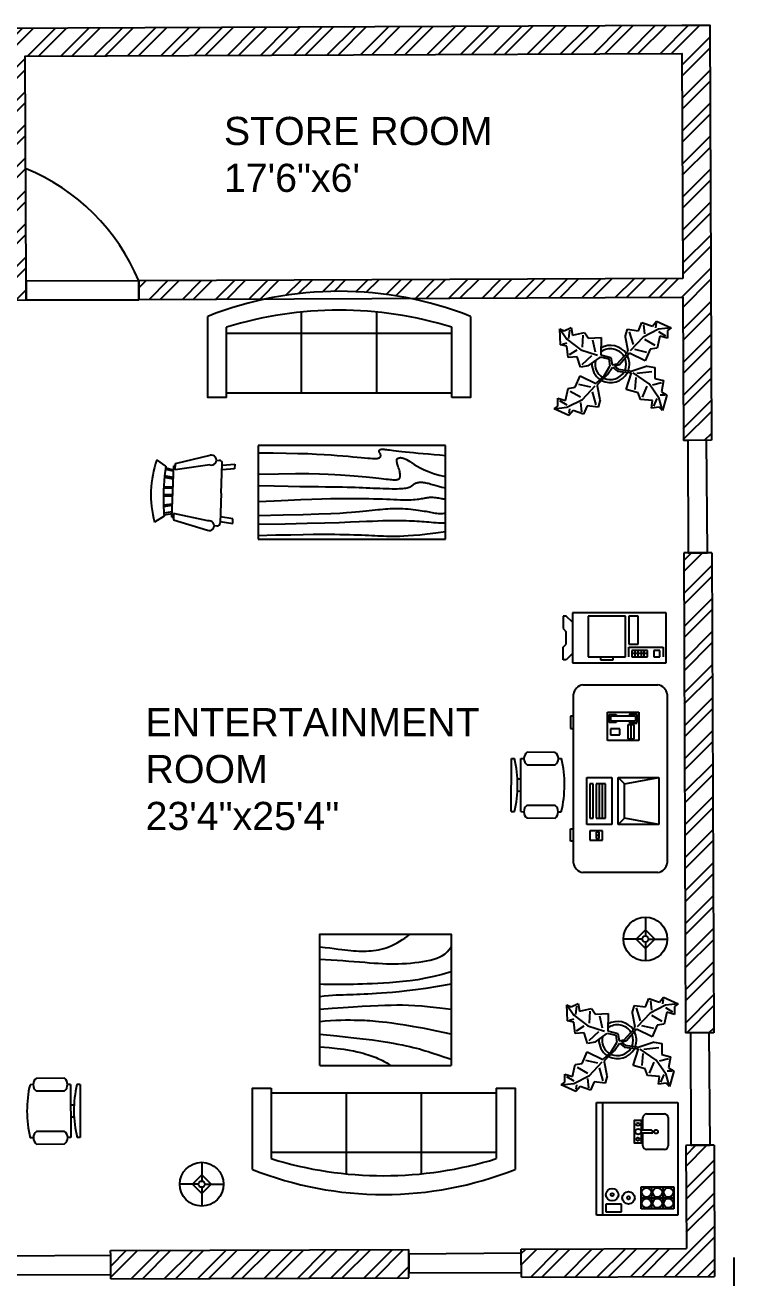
# Model space of a CAD drawing. Header units: inches. Extents: x -1353 to 3986, y -473 to 446.
# Drawn here: x 2663.9 to 2890.5, y 10.8 to 414 of the extents above; entities that cross this region are included whole.
import ezdxf

# ---------------------------------------------------------------- set-up
doc = ezdxf.new("R2010")
doc.units = ezdxf.units.IN
doc.header["$MEASUREMENT"] = 0
for name, color, linetype in [('Doors', 30, 'Continuous'), ('Objects', 7, 'Continuous'), ('Trails', 3, 'Continuous'), ('Wall', 1, 'Continuous'), ('Windows', 5, 'Continuous')]:
    doc.layers.add(name, color=color, linetype=linetype)
doc.styles.get("Standard").update_dxf_attribs({"font": 'arial.ttf'})
pattern_1 = [(45, (1040.77, 0), (-5.3033, 5.3033), []), (45, (1044.305, 0), (-5.3033, 5.3033), [])]

# ---------------------------------------------------------------- blocks, each defined once
blk = doc.blocks.new('Chair - Desk')
at = {"linetype": 'Continuous'}
for p, q in [((-8.5, 0), (-8.5, -1)), ((-8.5, 0), (8.5, 0)), ((8.5, 0), (8.5, -1)), ((-8.5, -3), (-8.5, -4)), ((-8.5, -3), (8.5, -3)), ((-2, -3), (-2, -1.9355)), ((2, -1.9576), (2, -3)), ((8.5, -3), (8.5, -4)), ((-10.5, -5), (-10.5, -14)), ((-6.5, -14), (-6.5, -5)), ((6.5, -5), (6.5, -14)), ((10.5, -14), (10.5, -5)), ((-8.5, -15), (-8.5, -16)), ((8.5, -15), (8.5, -16))]:
    blk.add_line(p, q, dxfattribs=at)
for centre, radius, start, end in [((-8.5, -6.5), 2.5, 36.8699, 143.1301), ((0, 34.625), 36.625, 256.5803, 283.4197), ((8.5, -6.5), 2.5, 36.8699, 143.1301), ((-8.5, -12.5), 2.5, 216.8699, 323.1301), ((0, 19.625), 36.625, 256.5803, 283.4197), ((8.5, -12.5), 2.5, 216.8699, 323.1301)]:
    blk.add_arc(centre, radius, start, end, dxfattribs=at)
blk = doc.blocks.new('Lamp - Table')
at = {"linetype": 'Continuous'}
for p, q in [((0, 7), (0, 1)), ((-1, 0), (-7, 0)), ((0, 3), (-3, 0)), ((-3, 0), (0, -3)), ((3, 0), (0, 3)), ((0, -3), (3, 0)), ((1, 0), (7, 0)), ((0, -1), (0, -7))]:
    blk.add_line(p, q, dxfattribs=at)
for radius in [7, 1]:
    blk.add_circle((0, 0), radius, dxfattribs=at)
blk = doc.blocks.new('Wet Bar')
at = {"linetype": 'Continuous'}
for p, q in [((0, 0), (36, 0)), ((0, -26), (0, 0)), ((36, 0), (36, -26)), ((0, -2), (36, -2)), ((3.5, -3), (1, -3)), ((1, -3), (1, -8)), ((3.5, -8), (3.5, -3)), ((1, -8), (3.5, -8)), ((2, -14.25), (9, -14.25)), ((2, -24.75), (2, -14.25)), ((5.5, -14.25), (5.5, -24.75)), ((9, -14.25), (9, -24.75)), ((26.2, -17.55), (26.2, -14.1284)), ((27.1001, -17.55), (27.1001, -14.1284)), ((2, -17.75), (9, -17.75)), ((9, -21.25), (2, -21.25)), ((36, -26), (0, -26)), ((9, -24.75), (2, -24.75))]:
    blk.add_line(p, q, dxfattribs=at)
for points in [[(20.95, -21.75), (20.95, -16.05)], [(22.15, -14.85), (26.2, -14.85)], [(26.2, -14.25), (22.95, -14.25), (22.95, -12.2), (26.75, -12.2)], [(26.7487, -12.2), (30.3501, -12.2), (30.3501, -14.25), (27.1001, -14.25)], [(27.1001, -14.85), (31.15, -14.85)], [(32.3501, -16.05), (32.3501, -21.75)], [(31.15, -22.95), (22.15, -22.95)]]:
    blk.add_lwpolyline(points, dxfattribs=at)
for centre, radius in [((6.5, -5), 2), ((6.5, -5), 0.5), ((5.5, -10.25), 2), ((5.5, -10.25), 0.5), ((3.75, -16), 1.5), ((7.25, -16), 1.5), ((24.25, -13.25), 0.5), ((26.65, -13.35), 0.9), ((29, -13.25), 0.5), ((3.75, -19.5), 1.5), ((7.25, -19.5), 1.5), ((26.65, -19.05), 0.6), ((3.75, -23), 1.5), ((7.25, -23), 1.5)]:
    blk.add_circle(centre, radius, dxfattribs=at)
for centre, radius, start, end in [((22.2251, -16.125), 1.2772, 93.36646, 176.6335), ((31.075, -16.125), 1.2772, 3.366461, 86.63354), ((26.65, -17.55), 0.45, 180, 0), ((22.2251, -21.675), 1.2772, 183.3665, 266.6335), ((31.075, -21.675), 1.2772, 273.3665, 356.6335)]:
    blk.add_arc(centre, radius, start, end, dxfattribs=at)
blk = doc.blocks.new('Plant - Rubber or Philodendron')
at = {"linetype": 'Continuous'}
for p, q in [((8.8871, 10.7908), (9.9809, 13.4933)), ((9.9809, 13.4933), (13.3837, 12.301)), ((10.5828, 12.6946), (10.8893, 9.7953)), ((13.3837, 12.301), (14.68, 13.9039)), ((14.5816, 13.2037), (14.3848, 11.8033)), ((14.68, 13.9039), (19.3848, 11.8146)), ((-16.2005, 11.4774), (-13.9899, 8.1064)), ((-16.2005, 11.4774), (-14.8639, 10.7964)), ((-16.0159, 6.3329), (-16.2005, 11.4774)), ((-14.8639, 10.7964), (-12.6195, 11.8975)), ((-13.9899, 8.1064), (-9.5434, 4.7185)), ((-13.3174, 8.325), (-13.0735, 11.0065)), ((-12.6195, 11.8975), (-12.1909, 9.4345)), ((-12.1909, 9.4345), (-8.3829, 10.3)), ((-8.8369, 9.409), (-9.0894, 5.6095)), ((-8.3829, 10.3), (-7.0549, 8.501)), ((-7.0549, 8.501), (-3.0284, 8.6941)), ((-3.0284, 8.6941), (-3.0709, 3.1041)), ((4.6914, 8.8812), (5.3859, 11.2828)), ((4.6914, 8.8812), (5.5014, 4.4831)), ((5.3859, 11.2828), (8.8871, 10.7908)), ((5.9878, 10.4842), (7.1971, 6.3869)), ((10.3916, 8.7942), (6.2847, 4.4028)), ((15.3859, 11.3055), (10.3916, 8.7942)), ((15.7909, 9.1065), (14.8995, 5.3044)), ((15.2875, 10.6053), (17.5907, 9.2105)), ((19.3848, 11.8146), (15.3859, 11.3055)), ((18.1925, 8.4119), (15.7909, 9.1065)), ((19.3848, 11.8146), (18.1868, 10.9119)), ((18.1868, 10.9119), (18.1925, 8.4119)), ((-14.0069, 5.8704), (-16.0159, 6.3329)), ((-15.3434, 6.5514), (-13.9984, 6.9884)), ((-13.5868, 2.2894), (-14.0069, 5.8704)), ((-13.1329, 3.1804), (-10.6614, 4.727)), ((-9.5434, 4.7185), (-4.1917, 2.9888)), ((-4.8529, 4.012), (-5.7184, 7.82)), ((5.4346, 3.9146), (5.5014, 4.4831)), ((7.7005, 4.8881), (11.5025, 3.9967)), ((14.2977, 6.1031), (10.9934, 7.9956)), ((12.7005, 4.8994), (11.1089, 1.1958)), ((14.8995, 5.3044), (12.7005, 4.8994)), ((-10.6784, 2.491), (-13.5868, 2.2894)), ((-9.5858, -0.8715), (-10.6784, 2.491)), ((-9.1318, 0.0195), (-5.9793, 2.9025)), ((-7.1228, -0.443), (-3.5248, 2.2131)), ((-3.5248, 2.2131), (-3.3011, 2.4355)), ((-3.3011, 2.4355), (-0.5306, 1.7947)), ((-3.0709, 3.1041), (0.0797, 2.3163)), ((-0.5306, 1.7947), (-0.2255, -0.5527)), ((-0.5306, 1.7947), (-0.5306, 1.7947)), ((0.0797, 2.3163), (0.4866, -0.031)), ((0.4866, -0.031), (2.1141, 0.2298)), ((2.1141, 0.2298), (5.4346, 3.9146)), ((6.1032, 3.6844), (2.8262, -0.031)), ((11.1089, 1.1958), (6.1032, 3.6844)), ((-11.3237, -7.2629), (-9.7321, -3.5593)), ((-9.7321, -3.5593), (-4.7264, -6.0479)), ((-7.1228, -0.443), (-9.5858, -0.8715)), ((-2.019, -3.6148), (-4.7264, -6.0479)), ((-4.0579, -6.2781), (-0.9375, -3.1608)), ((-2.019, -3.6148), (-0.2255, -0.5527)), ((-0.9375, -3.1608), (0.5883, -0.8135)), ((0.5883, -0.8135), (2.2447, -2.0916)), ((2.8262, -0.031), (1.3003, -0.5527)), ((1.3003, -0.5527), (2.4193, -1.4655)), ((2.2447, -2.0916), (6.7108, -2.6626)), ((2.4193, -1.4655), (6.895, -2.1175)), ((4.943, -7.9659), (6.7108, -2.6626)), ((11.6605, -0.5413), (6.895, -2.1175)), ((12.3677, -6.1981), (7.219, -2.6772)), ((8.3544, -2.7453), (13.1973, -2.1704)), ((11.6605, -0.5413), (14.1354, -0.8948)), ((14.1354, -0.8948), (14.1354, -4.4304)), ((-14.4141, -11.4699), (-13.5228, -7.6679)), ((-13.5228, -7.6679), (-11.3237, -7.2629)), ((-6.3237, -7.2516), (-10.1257, -6.3602)), ((-9.0148, -11.1577), (-4.9047, -6.8122)), ((-4.1246, -6.8466), (-4.0579, -6.2781)), ((-3.3146, -11.2447), (-4.1246, -6.8466)), ((8.8321, -9.0266), (4.943, -7.9659)), ((8.125, -4.0768), (7.7715, -7.9659)), ((10.2463, -10.4408), (11.6605, -6.9053)), ((15.5496, -10.7943), (12.3677, -6.1981)), ((16.2567, -5.8446), (13.4283, -6.5517)), ((14.1354, -4.4304), (16.9638, -5.1375)), ((16.9638, -5.1375), (16.2567, -8.673)), ((-16.8157, -10.7754), (-14.4141, -11.4699)), ((-16.8101, -13.2754), (-16.8157, -10.7754)), ((-13.9107, -12.9688), (-16.2139, -11.574)), ((-14.0091, -13.669), (-9.0148, -11.1577)), ((-12.921, -8.4665), (-9.6166, -10.359)), ((-4.611, -12.8477), (-5.8203, -8.7504)), ((-3.3146, -11.2447), (-4.0092, -13.6463)), ((9.5392, -11.1479), (8.8321, -9.0266)), ((13.4283, -11.5015), (9.5392, -11.1479)), ((13.0748, -13.9763), (13.4283, -11.5015)), ((14.8425, -10.7943), (13.7819, -13.2692)), ((16.6103, -14.6834), (15.5496, -10.7943)), ((17.3174, -9.7337), (15.9032, -9.7337)), ((16.2567, -8.673), (18.0245, -9.7337)), ((18.0245, -9.7337), (16.6103, -14.6834)), ((-18.008, -14.1781), (-16.8101, -13.2754)), ((-18.008, -14.1781), (-14.0091, -13.669)), ((-13.3032, -16.2674), (-18.008, -14.1781)), ((-12.0069, -14.6645), (-13.3032, -16.2674)), ((-13.2048, -15.5672), (-13.008, -14.1668)), ((-8.6042, -15.8568), (-12.0069, -14.6645)), ((-9.206, -15.0581), (-9.5126, -12.1588)), ((-7.5103, -13.1543), (-8.6042, -15.8568)), ((-4.0092, -13.6463), (-7.5103, -13.1543)), ((15.5496, -13.6228), (13.0748, -13.9763)), ((16.6103, -14.6834), (15.5496, -13.6228))]:
    blk.add_line(p, q, dxfattribs=at)
for centre, radius, start, end in [((0, 0), 6.1275, 34.37569, 120.1028), ((-0.0601, -0.2075), 5.2461, 33.82192, 124.9414), ((0.0308, 0.1664), 6, 178.6147, 235.1169), ((0.0308, 0.1664), 5, 168.1647, 238.6725), ((-0.2664, 0.1682), 5.2775, 338.4094, 20.03007), ((-0.098, 0.1364), 6.1288, 341.2017, 26.09184), ((-0.0234, 0.3825), 6.1492, 242.5812, 331.2714), ((-0.1102, 0.4886), 5.2883, 247.3711, 327.472)]:
    blk.add_arc(centre, radius, start, end, dxfattribs=at)
blk = doc.blocks.new('Computer Terminal')
at = {"linetype": 'Continuous'}
for p, q in [((-10, 11.5), (5, 11.5)), ((-8, 0.5), (-10, 11.5)), ((-10, -1.5), (-10, 11.5)), ((5, 11.5), (3, 0.5)), ((5, 11.5), (5, -1.5)), ((-10, -1.5), (-8, 0.5)), ((3, 0.5), (-8, 0.5)), ((3, 0.5), (5, -1.5)), ((5, -1.5), (-10, -1.5)), ((-10, -11.5), (-10, -3.5)), ((-10, -3.5), (5, -3.5)), ((5, -3.5), (5, -11.5)), ((-8, -5.5), (-8, -8.5)), ((3, -5.5), (-8, -5.5)), ((3, -6.5), (-8, -6.5)), ((-8, -7.5), (3, -7.5)), ((3, -8.5), (3, -5.5)), ((10, -6.5), (7, -6.5)), ((7, -6.5), (7, -10.5)), ((9.5, -7.5), (7.5, -7.5)), ((7.5, -7.5), (7.5, -8.5)), ((8.5, -7.5), (8.5, -8.5)), ((9.5, -8.5), (9.5, -7.5)), ((10, -10.5), (10, -6.5)), ((5, -11.5), (-10, -11.5)), ((-8, -8.5), (3, -8.5)), ((-8, -9.5), (-8, -10.5)), ((3, -9.5), (-8, -9.5)), ((-8, -10.5), (3, -10.5)), ((3, -10.5), (3, -9.5)), ((7, -10.5), (10, -10.5)), ((7.5, -8.5), (9.5, -8.5))]:
    blk.add_line(p, q, dxfattribs=at)
blk = doc.blocks.new('Desk - 30 x 60 in.')
at = {"linetype": 'Continuous'}
for p, q in [((-26.999995, 0), (26.999995, 0)), ((-29.999995, -27), (-29.999995, -3)), ((29.999995, -3), (29.999995, -27)), ((26.999995, -30), (-26.999995, -30)), ((-20.000005, -30), (-20.000005, -31)), ((-20.000005, -31), (-16.000005, -31)), ((-16.000005, -31), (-16.000005, -30)), ((15.999995, -31), (15.999995, -30)), ((19.999995, -31), (15.999995, -31)), ((19.999995, -30), (19.999995, -31))]:
    blk.add_line(p, q, dxfattribs=at)
for centre, start, end in [((-26.499995, -3.5), 98.1301, 171.8699), ((26.499995, -3.5), 8.130102, 81.8699), ((-26.499995, -26.5), 188.1301, 261.8699), ((26.499995, -26.5), 278.1301, 351.8699)]:
    blk.add_arc(centre, 3.535534, start, end, dxfattribs=at)
blk = doc.blocks.new('Copy Machine')
at = {"linetype": 'Continuous'}
for p, q in [((0, 0), (0, -16)), ((30, 0), (0, 0)), ((30, -16), (30, 0)), ((-3, -1), (-3, -5)), ((-2, -1), (-3, -1)), ((0, -3), (-2, -1)), ((5, -1), (5, -14)), ((17, -1), (5, -1)), ((17, -14), (17, -1)), ((18, -1), (18, -10)), ((21, -1), (18, -1)), ((21, -10), (21, -1)), ((-3, -5), (-2, -6)), ((-2, -10), (-2, -6)), ((-3, -11), (-2, -10)), ((-3, -15), (-3, -11)), ((18, -10), (21, -10)), ((18, -14), (18, -11)), ((18, -11), (29, -11)), ((24, -12), (19, -12)), ((19, -12), (19, -14)), ((20, -12), (20, -14)), ((21, -14), (21, -12)), ((22, -12), (22, -14)), ((23, -14), (23, -12)), ((24, -14), (24, -12)), ((28, -12), (26, -12)), ((26, -12), (26, -14)), ((28, -14), (28, -12)), ((29, -11), (29, -14)), ((-2, -15), (-3, -15)), ((0, -13), (-2, -15)), ((0, -16), (30, -16)), ((5, -14), (17, -14)), ((9, -14), (9, -15)), ((9, -15), (13, -15)), ((13, -15), (13, -14)), ((24, -13), (19, -13)), ((19, -14), (24, -14)), ((26, -14), (28, -14))]:
    blk.add_line(p, q, dxfattribs=at)
blk = doc.blocks.new('Phone - Desk')
at = {"linetype": 'Continuous'}
for p, q in [((-4.5, -5), (-4.5, 5)), ((-4.5, 5), (4.5, 5)), ((-4, 4.5), (-4, 2)), ((-3.75, 4.5), (-3.75, 2.25)), ((-1.25, 4.5), (-3.75, 4.5)), ((-1.25, 2.25), (-1.25, 4.5)), ((-1, 2), (-1, 4.5)), ((4.5, 5), (4.5, -5)), ((-4, 2), (-3.25, 2)), ((-3.75, 2.25), (-3.25, 2.25)), ((-3.25, 4), (-3.25, -4)), ((-3.25, 4), (-1.75, 4)), ((-1.75, -4), (-1.75, 4)), ((-1.75, 2.25), (-1.25, 2.25)), ((-1.75, 2), (-1, 2)), ((4, 3.5), (-0.5, 3.5)), ((-0.5, 3.5), (-0.5, 1.5)), ((-0.5, 2.5), (4, 2.5)), ((-0.5, 1.5), (4, 1.5)), ((4, 1.5), (4, 3.5)), ((-3.75, -2.25), (-3.25, -2.25)), ((-3.75, -4.5), (-3.75, -2.25)), ((-3.25, -4), (-1.75, -4)), ((-1.75, -2.25), (-1.25, -2.25)), ((-1.25, -2.25), (-1.25, -4.5)), ((2.75, -1), (0.75, -1)), ((0.75, -1), (0.75, -4)), ((0.75, -4), (2.75, -4)), ((2.75, -4), (2.75, -1)), ((4.5, -5), (-4.5, -5)), ((-1.25, -4.5), (-3.75, -4.5))]:
    blk.add_line(p, q, dxfattribs=at)
blk = doc.blocks.new('Sofa - Roundback 7 ft.')
at = {"linetype": 'Continuous'}
for p, q in [((-12.00002, -32.4421), (-12.00003, -6.5971)), ((11.99997, -32.4421), (11.99998, -6.5971)), ((-36.000027, -34), (-36.000027, -11.4696)), ((35.99998, -34), (35.99998, -11.4696)), ((-35.999844, -13.3819), (35.9998, -13.3819)), ((-36.000027, -32.4421), (35.99998, -32.4421))]:
    blk.add_line(p, q, dxfattribs=at)
for points in [[(-36.000027, -34), (-42.000027, -34), (-42.000027, -8)], [(41.99998, -8), (41.99998, -34), (35.99998, -34)]]:
    blk.add_lwpolyline(points, dxfattribs=at)
for centre, radius, start, end in [((0, -114.25), 114.25, 68.43141, 111.5686), ((-0.00001, -127.1968), 121.1968, 72.72033, 107.2797)]:
    blk.add_arc(centre, radius, start, end, dxfattribs=at)
blk = doc.blocks.new('Table - Square Woodgrain 42 x 42 in.')
at = {"linetype": 'Continuous'}
blk.add_line((0, -42), (42, -42), dxfattribs=at)
for points in [[(0, -4), (1.704, -4.2172), (3.2358, -4.4188), (4.615, -4.604), (5.8615, -4.7721), (6.9951, -4.9224), (8.0357, -5.0541), (9.0031, -5.1667), (9.9171, -5.2594), (10.7951, -5.3316), (11.6445, -5.3836), (12.4702, -5.4157), (13.277, -5.4283), (14.0698, -5.4217), (14.8535, -5.3964), (15.6331, -5.3526), (16.4133, -5.2908), (17.1986, -5.2103), (17.9913, -5.1062), (18.793, -4.9727), (19.6056, -4.8038), (20.4307, -4.5937), (21.2701, -4.3365), (22.1256, -4.0262), (22.9989, -3.6571), (23.888, -3.2272), (24.7756, -2.7516), (25.6408, -2.2491), (26.4624, -1.7387), (27.2195, -1.2395), (27.891, -0.7703), (28.456, -0.3501), (28.8934, 0.002)], [(0, -42), (0, 0), (42, 0), (42, -42)], [(0, -8), (1.8203, -8.1001), (3.6741, -8.2149), (5.5411, -8.3408), (7.4011, -8.4741), (9.2339, -8.6112), (11.0193, -8.7484), (12.7371, -8.8821), (14.3671, -9.0086), (15.8954, -9.1246), (17.3337, -9.2278), (18.6997, -9.3159), (20.0116, -9.387), (21.2871, -9.4389), (22.5442, -9.4696), (23.8008, -9.477), (25.0749, -9.459), (26.3791, -9.4137), (27.7049, -9.3403), (29.0383, -9.2382), (30.3655, -9.1068), (31.6728, -8.9455), (32.9461, -8.7535), (34.1717, -8.5304), (35.3358, -8.2756), (36.4268, -7.9863), (37.443, -7.6521), (38.3849, -7.2603), (39.253, -6.7986), (40.048, -6.2542), (40.7705, -5.6147), (41.421, -4.8674), (42, -4)], [(42, -12), (39.1784, -12.8621), (36.4519, -13.5654), (33.8246, -14.1294), (31.3004, -14.5731), (28.8832, -14.9161), (26.577, -15.1775), (24.3858, -15.3768), (22.3136, -15.5332), (20.3622, -15.6632), (18.5254, -15.7718), (16.7947, -15.8612), (15.1618, -15.9338), (13.6183, -15.9916), (12.1558, -16.0369), (10.7659, -16.0718), (9.4403, -16.0987), (8.1703, -16.1191), (6.9461, -16.1325), (5.7577, -16.1377), (4.595, -16.1335), (3.4479, -16.1188), (2.3064, -16.0924), (1.1604, -16.0532), (0, -16)], [(42, -16), (37.6529, -16.7365), (33.8802, -17.329), (30.6179, -17.7961), (27.8015, -18.1561), (25.3668, -18.4275), (23.2497, -18.6288), (21.3859, -18.7785), (19.7111, -18.8949), (18.1693, -18.9939), (16.7375, -19.0795), (15.401, -19.1534), (14.1449, -19.217), (12.9544, -19.2717), (11.8148, -19.3191), (10.7113, -19.3606), (9.6291, -19.3976), (8.5534, -19.4323), (7.47, -19.4689), (6.3643, -19.5122), (5.222, -19.5672), (4.0288, -19.6386), (2.7703, -19.7313), (1.4321, -19.8501), (0, -20)], [(0, -24), (3.9243, -23.6805), (7.4766, -23.4138), (10.6891, -23.1954), (13.5943, -23.0205), (16.2247, -22.8847), (18.6125, -22.7832), (20.7903, -22.7116), (22.7903, -22.6651), (24.6563, -22.642), (26.4764, -22.6507), (28.35, -22.7024), (30.3766, -22.8084), (32.6555, -22.98), (35.2861, -23.2283), (38.3678, -23.5645), (42, -24)], [(42, -32), (37.392, -31.017), (33.4585, -30.2231), (30.1291, -29.5949), (27.3334, -29.109), (25.0009, -28.742), (23.0612, -28.4707), (21.4439, -28.2716), (20.0786, -28.1215), (18.8998, -28.0002), (17.8609, -27.9014), (16.9206, -27.8219), (16.0371, -27.7588), (15.1691, -27.709), (14.2748, -27.6693), (13.3128, -27.6368), (12.2415, -27.6083), (11.0295, -27.5824), (9.6867, -27.5643), (8.233, -27.5608), (6.6884, -27.5787), (5.0728, -27.6248), (3.4062, -27.7058), (1.7086, -27.8286), (0, -28)], [(0, -32), (5.4026, -32.5358), (9.9494, -33.019), (13.7424, -33.4553), (16.8834, -33.8505), (19.4743, -34.2106), (21.6171, -34.5413), (23.4136, -34.8486), (24.9657, -35.1382), (26.3614, -35.4156), (27.6332, -35.6841), (28.7995, -35.9467), (29.8788, -36.2064), (30.8897, -36.4661), (31.8507, -36.7288), (32.7802, -36.9973), (33.6968, -37.2747), (34.6175, -37.5635), (35.5531, -37.8651), (36.5128, -38.1805), (37.506, -38.5108), (38.5421, -38.8568), (39.6302, -39.2197), (40.7797, -39.6004), (42, -40)], [(0, -36), (3.0098, -36.2857), (5.5354, -36.5643), (7.6368, -36.8359), (9.374, -37.1009), (10.807, -37.3597), (11.9957, -37.6126), (13.0002, -37.8599), (13.8804, -38.102), (14.6874, -38.3393), (15.4365, -38.5729), (16.1338, -38.8041), (16.7858, -39.0341), (17.3987, -39.264), (17.9787, -39.4952), (18.5322, -39.7288), (19.0655, -39.9662), (19.5832, -40.2081), (20.0842, -40.4544), (20.5657, -40.7046), (21.0249, -40.9581), (21.459, -41.2144), (21.8653, -41.4731), (22.2409, -41.7335), (22.5831, -41.9951)]]:
    blk.add_lwpolyline(points, dxfattribs=at)
blk = doc.blocks.new('Table - Rectangular Woodgrain 60 x 30 in.')
at = {"linetype": 'Continuous'}
for p, q in [((0, 0), (0, -30)), ((60, 0), (0, 0)), ((60, -30), (60, 0)), ((0, -30), (60, -30))]:
    blk.add_line(p, q, dxfattribs=at)
for points in [[(0, -2.4), (4.8155, -2.418), (9.0302, -2.4688), (12.709, -2.5477), (15.9167, -2.65), (18.7181, -2.7711), (21.1781, -2.9063), (23.3616, -3.0508), (25.3333, -3.2), (27.1477, -3.3495), (28.8172, -3.4958), (30.3437, -3.636), (31.7291, -3.7667), (32.9756, -3.8849), (34.0849, -3.9875), (35.059, -4.0714), (35.9, -4.1334), (36.6114, -4.1711), (37.2041, -4.1854), (37.6906, -4.1779), (38.0833, -4.15), (38.3948, -4.1034), (38.6375, -4.0396), (38.8239, -3.9602), (38.9666, -3.8667), (39.0764, -3.7608), (39.1573, -3.6448), (39.2116, -3.521), (39.2416, -3.3917), (39.2498, -3.2593), (39.2385, -3.1261), (39.21, -2.9944), (39.1666, -2.8667), (39.111, -2.7447), (39.0468, -2.6281), (38.978, -2.5163), (38.9083, -2.4083), (38.8418, -2.3035), (38.7823, -2.201), (38.7337, -2.1001), (38.7, -2), (38.6844, -1.9003), (38.6875, -1.8021), (38.7094, -1.707), (38.75, -1.6167), (38.8094, -1.5326), (38.8875, -1.4563), (38.9844, -1.3893), (39.1, -1.3333), (39.2351, -1.2896), (39.3937, -1.2583), (39.5804, -1.2396), (39.8, -1.2333), (40.057, -1.2396), (40.3562, -1.2583), (40.7023, -1.2896), (41.1, -1.3333), (41.5547, -1.3895), (42.0755, -1.4573), (42.6721, -1.5361), (43.3542, -1.625), (44.1316, -1.7233), (45.014, -1.8302), (46.0114, -1.9449), (47.1333, -2.0667), (48.3862, -2.1947), (49.7625, -2.3281), (51.2513, -2.4663), (52.8416, -2.6083), (54.5226, -2.7535), (56.2833, -2.9011), (58.1127, -3.0501), (60, -3.2)], [(0, -9.2), (6.5759, -9.0858), (11.9385, -9.0365), (16.2527, -9.0418), (19.6833, -9.0917), (22.3952, -9.1759), (24.5531, -9.2844), (26.322, -9.4069), (27.8666, -9.5333), (29.3241, -9.6553), (30.7203, -9.7719), (32.0532, -9.8837), (33.3208, -9.9917), (34.5213, -10.0965), (35.6526, -10.199), (36.7128, -10.2999), (37.7, -10.4), (38.6129, -10.4996), (39.4531, -10.5969), (40.223, -10.6895), (40.925, -10.775), (41.5613, -10.8512), (42.1344, -10.9156), (42.6465, -10.966), (43.1, -11), (43.4976, -11.0158), (43.8437, -11.0136), (44.143, -10.9942), (44.4, -10.9583), (44.6195, -10.9069), (44.8062, -10.8406), (44.9648, -10.7603), (45.1, -10.6667), (45.2155, -10.5598), (45.3114, -10.4365), (45.3871, -10.2929), (45.4416, -10.125), (45.4743, -9.929), (45.4844, -9.7011), (45.4709, -9.4371), (45.4333, -9.1333), (45.3716, -8.7883), (45.2896, -8.4104), (45.1919, -8.0107), (45.0833, -7.6), (44.9685, -7.1893), (44.8521, -6.7896), (44.7388, -6.4117), (44.6333, -6.0667), (44.54, -5.7628), (44.4614, -5.4979), (44.4001, -5.2675), (44.3583, -5.0667), (44.3384, -4.8909), (44.3427, -4.7354), (44.3736, -4.5956), (44.4333, -4.4667), (44.5236, -4.3453), (44.6427, -4.2333), (44.7884, -4.1339), (44.9583, -4.05), (45.1501, -3.9849), (45.3614, -3.9417), (45.59, -3.9234), (45.8333, -3.9333), (46.0915, -3.9749), (46.3734, -4.0531), (46.6906, -4.1736), (47.0542, -4.3417), (47.4756, -4.5629), (47.9661, -4.8427), (48.5372, -5.1866), (49.2, -5.6), (49.9676, -6.0844), (50.8594, -6.625), (51.8965, -7.2031), (53.1, -7.8), (54.491, -8.3969), (56.0906, -8.975), (57.9199, -9.5156), (60, -10)], [(0, -12.8), (5.1847, -12.9322), (9.6213, -13.0323), (13.3963, -13.1059), (16.5958, -13.1583), (19.3063, -13.1952), (21.614, -13.2219), (23.6054, -13.2439), (25.3666, -13.2667), (26.9728, -13.2947), (28.4531, -13.3281), (29.8256, -13.3663), (31.1083, -13.4083), (32.3191, -13.4535), (33.476, -13.501), (34.597, -13.5501), (35.7, -13.6), (36.7984, -13.6497), (37.8875, -13.6979), (38.9578, -13.743), (40, -13.7833), (41.0047, -13.8174), (41.9625, -13.8438), (42.864, -13.8607), (43.7, -13.8667), (44.4631, -13.8604), (45.1552, -13.8417), (45.7801, -13.8104), (46.3416, -13.7667), (46.8439, -13.7104), (47.2906, -13.6417), (47.6858, -13.5604), (48.0333, -13.4667), (48.3375, -13.3608), (48.6042, -13.2448), (48.8396, -13.121), (49.05, -12.9917), (49.2417, -12.8593), (49.4208, -12.7261), (49.5937, -12.5944), (49.7667, -12.4667), (49.9452, -12.3451), (50.1323, -12.2313), (50.3303, -12.1268), (50.5416, -12.0333), (50.7686, -11.9524), (51.0135, -11.8854), (51.2788, -11.8341), (51.5666, -11.8), (51.8785, -11.7843), (52.2116, -11.7865), (52.562, -11.8059), (52.926, -11.8417), (53.2998, -11.8931), (53.6795, -11.9594), (54.0614, -12.0397), (54.4416, -12.1333), (54.8223, -12.2401), (55.2293, -12.3625), (55.6942, -12.5037), (56.2489, -12.6667), (56.9251, -12.8547), (57.7545, -13.0708), (58.7689, -13.3182), (60, -13.6)], [(0, -18), (5.124, -17.7273), (9.6609, -17.5057), (13.6705, -17.3303), (17.2125, -17.1958), (20.3467, -17.0973), (23.1328, -17.0297), (25.6307, -16.9878), (27.9, -16.9667), (29.9928, -16.9617), (31.9302, -16.9703), (33.7254, -16.9907), (35.3917, -17.0208), (36.9423, -17.0588), (38.3906, -17.1026), (39.7499, -17.1503), (41.0333, -17.2), (42.2519, -17.2496), (43.4073, -17.2969), (44.4986, -17.3395), (45.525, -17.375), (46.4858, -17.4012), (47.3802, -17.4156), (48.2074, -17.416), (48.9667, -17.4), (49.6583, -17.3662), (50.2872, -17.3167), (50.8595, -17.2547), (51.3812, -17.1833), (51.8584, -17.1057), (52.2971, -17.025), (52.7034, -16.9443), (53.0833, -16.8667), (53.443, -16.7951), (53.789, -16.7313), (54.128, -16.6768), (54.4666, -16.6334), (54.8115, -16.6024), (55.1693, -16.5854), (55.5465, -16.5841), (55.95, -16.6), (56.3828, -16.6337), (56.8346, -16.6823), (57.2915, -16.7418), (57.7396, -16.8084), (58.165, -16.878), (58.5539, -16.9469), (58.8924, -17.0111), (59.1666, -17.0667), (59.3679, -17.1107), (59.5078, -17.1438), (59.6032, -17.1675), (59.6708, -17.1833), (59.7275, -17.193), (59.7901, -17.1979), (59.8753, -17.1998), (60, -17.2)], [(0, -22.4), (8.0098, -22.2501), (14.4094, -22.1011), (19.4168, -21.9535), (23.25, -21.8083), (26.1269, -21.6663), (28.2656, -21.5281), (29.884, -21.3947), (31.2, -21.2667), (32.3967, -21.1448), (33.5172, -21.0292), (34.5697, -20.9198), (35.5625, -20.8167), (36.5037, -20.7198), (37.4015, -20.6292), (38.2642, -20.5448), (39.1, -20.4667), (39.9164, -20.3951), (40.7187, -20.3313), (41.5117, -20.2768), (42.3, -20.2333), (43.0883, -20.2024), (43.8812, -20.1854), (44.6836, -20.1841), (45.5, -20.2), (46.3328, -20.234), (47.1747, -20.2844), (48.0163, -20.3488), (48.8479, -20.425), (49.66, -20.5106), (50.4429, -20.6031), (51.1872, -20.7004), (51.8833, -20.8), (52.5246, -20.8999), (53.1166, -20.9995), (53.6681, -21.0983), (54.1875, -21.1958), (54.6834, -21.2919), (55.1646, -21.3859), (55.6394, -21.4777), (56.1167, -21.5667), (56.6028, -21.6515), (57.0961, -21.7266), (57.5929, -21.7852), (58.0896, -21.8208), (58.5823, -21.8268), (59.0674, -21.7964), (59.5412, -21.723), (60, -21.6)], [(0, -25.2), (8.6355, -25.0504), (15.7026, -24.9031), (21.4049, -24.7606), (25.9458, -24.625), (29.529, -24.4988), (32.3578, -24.3844), (34.6359, -24.284), (36.5667, -24.2), (38.3213, -24.1341), (39.9417, -24.0854), (41.437, -24.0523), (42.8167, -24.0333), (44.0901, -24.0268), (45.2667, -24.0313), (46.3557, -24.0451), (47.3667, -24.0667), (48.309, -24.0947), (49.1928, -24.1287), (50.0284, -24.168), (50.826, -24.2125), (51.5959, -24.2617), (52.3483, -24.3151), (53.0935, -24.3725), (53.8417, -24.4334), (54.6009, -24.497), (55.3699, -24.561), (56.1454, -24.6226), (56.9239, -24.6792), (57.7021, -24.7279), (58.4764, -24.7662), (59.2435, -24.7911), (60, -24.8)], [(0, -28.8), (5.6867, -28.6681), (10.45, -28.5698), (14.407, -28.5012), (17.675, -28.4584), (20.3711, -28.4374), (22.6125, -28.4344), (24.5164, -28.4455), (26.2, -28.4667), (27.762, -28.4947), (29.2276, -28.5281), (30.6033, -28.5663), (31.8958, -28.6084), (33.1118, -28.6535), (34.2578, -28.7011), (35.3405, -28.7501), (36.3666, -28.8), (37.3443, -28.8497), (38.288, -28.8974), (39.2137, -28.9412), (40.1375, -28.9792), (41.0753, -29.0093), (42.0432, -29.0297), (43.0572, -29.0384), (44.1333, -29.0333), (45.2936, -29.0114), (46.5843, -28.9641), (48.0579, -28.8816), (49.7666, -28.7542), (51.7629, -28.5721), (54.0989, -28.3255), (56.8272, -28.0048), (60, -27.6)]]:
    blk.add_lwpolyline(points, dxfattribs=at)
blk = doc.blocks.new('Chair - Rocking')
at = {"linetype": 'Continuous'}
for p, q in [((-8, -4.5), (-10, -1.5)), ((8, -4.5), (10, -1.5)), ((-9, -7.5), (-12, -18.49999)), ((-7, -7.5), (-9, -7.5)), ((-9, -18.49999), (-7, -7.5)), ((-8.23428, -6.99939), (-8.3093, -7.47958)), ((-8.23041, -7), (8.23915, -7)), ((-7.5, -4.5), (-7, -7)), ((-6.5, -7), (-7.02225, -4.43)), ((-4.5, -7), (-4.96674, -4.19951)), ((-4, -7), (-4.40532, -4.16272)), ((-1.5, -4.05012), (-1.5, -7)), ((-1, -7), (-1, -4.05012)), ((1, -7), (1, -4.04655)), ((1.5, -4.05012), (1.5, -7)), ((4, -7), (4.40187, -4.18694)), ((4.5, -7), (4.96761, -4.19437)), ((6.5, -7), (7, -4.4057)), ((7.5, -4.5), (7, -7)), ((7, -7.5), (9, -7.5)), ((9, -18.49999), (7, -7.5)), ((8.31071, -7.48854), (8.23449, -7.00073)), ((9, -7.5), (12, -18.49999)), ((-10.36644, -20.64523), (-10.5, -21.49999)), ((-9, -22.49999), (-9.5, -26.49999)), ((0, -22.49999), (-9.5, -22.49999)), ((-8, -26.49999), (-7.5, -22.49999)), ((0, -22.49999), (9.5, -22.49999)), ((8, -26.49999), (7.5, -22.49999)), ((9, -22.49999), (9.5, -26.49999)), ((10.5, -21.49999), (10.3575, -20.58798)), ((-9.5, -26.49999), (-8, -26.49999)), ((9.5, -26.49999), (8, -26.49999))]:
    blk.add_line(p, q, dxfattribs=at)
for centre, radius, start, end in [((0, -34.08333), 34.08333, 72.93847, 107.0615), ((0, -68.25004), 64.25, 82.84733, 93.92211), ((0, -68.25004), 64.25, 93.92211, 97.15267), ((-10.5, -18.99999), 1.58114, 161.5651, 18.43495), ((10.5, -18.99999), 1.58114, 161.5651, 18.43495), ((-9.5, -21.49999), 1, 180, 270), ((9.5, -21.49999), 1, 270, 0)]:
    blk.add_arc(centre, radius, start, end, dxfattribs=at)

msp = doc.modelspace()

# ---------------------------------------------------------------- hatches: boundary and pattern name
at = {"layer": 'Objects', "true_color": 0x7aafdf}
h = msp.add_hatch(dxfattribs=at)
h.set_pattern_fill('ANSI32', color=143, scale=20)
h.set_pattern_definition(pattern_1)
h.paths.add_polyline_path([(2882.89, 414.04), (2873.88, 414.01), (2628.39, 412.96), (2628.39, 410.21), (2633.97, 410.21), (2633.97, 404), (2657.92, 404.09), (2658.19, 332.12), (2622.19, 331.97), (2622.22, 325.97), (2664.22, 326.14), (2664.19, 332.11), (2663.92, 404.11), (2873.92, 405.01), (2874.19, 333.01), (2700.19, 332.29), (2700.22, 326.29), (2740.74, 326.46, -0.102201), (2786.96, 326.65), (2874.21, 327.01), (2874.39, 281.21), (2875.84, 281.21), (2883.39, 281.27)])
h = msp.add_hatch(dxfattribs=at)
h.set_pattern_fill('ANSI32', color=143, scale=20)
h.set_pattern_definition(pattern_1)
h.paths.add_polyline_path([(2883.52, 245.27), (2875.98, 245.21), (2874.52, 245.21), (2875.1, 91.7), (2876.66, 91.71), (2882.66, 91.76), (2882.66, 91.73), (2884.1, 91.74)])
h = msp.add_hatch(dxfattribs=at)
h.set_pattern_fill('ANSI32', color=143, scale=20)
h.set_pattern_definition(pattern_1)
h.paths.add_polyline_path([(2884.24, 55.74), (2876.79, 55.71), (2875.24, 55.7), (2875.36, 22.7), (2822.57, 22.5), (2822.57, 21.16), (2822.63, 13.5), (2884.4, 13.74)])
h = msp.add_hatch(dxfattribs=at)
h.set_pattern_fill('ANSI32', color=143, scale=20)
h.set_pattern_definition(pattern_1)
h.paths.add_polyline_path([(2786.56, 22.37), (2691.22, 22.01), (2691.23, 20.5), (2691.28, 13.01), (2786.63, 13.37)])

# ---------------------------------------------------------------- linework, layer by layer
at = {"layer": 'Doors'}
for p, q in [((2700.19, 332.29), (2664.19, 332.11)), ((2664.19, 332.11), (2664.22, 326.14)), ((2700.22, 326.14), (2700.19, 332.29)), ((2664.22, 326.14), (2700.22, 326.14))]:
    msp.add_line(p, q, dxfattribs=at)
at = {"layer": 'Trails'}
msp.add_arc((2638.92, 306.76), 66.38, 22.6178, 67.6178, dxfattribs=at)
at = {"layer": 'Wall'}
for p, q in [((2875.84, 281.21), (2874.39, 281.21)), ((2883.39, 281.27), (2875.84, 281.21)), ((2874.52, 245.21), (2875.1, 91.7)), ((2883.52, 245.27), (2884.1, 91.74)), ((2875.24, 55.7), (2875.36, 22.7)), ((2884.24, 55.74), (2884.4, 13.74)), ((2691.22, 22.01), (2786.56, 22.37)), ((2786.63, 13.37), (2786.56, 22.37)), ((2822.57, 22.5), (2875.36, 22.7)), ((2890.49, 19.77), (2890.53, 10.77)), ((2691.28, 13.01), (2786.63, 13.37)), ((2822.63, 13.5), (2884.4, 13.74))]:
    msp.add_line(p, q, dxfattribs=at)
for points in [[(2628.39, 412.96), (2873.88, 414.01), (2882.89, 414.04), (2883.39, 281.27)], [(2622.22, 325.97), (2664.22, 326.14), (2664.19, 332.11), (2663.92, 404.11), (2873.92, 405.01), (2874.19, 333.01)], [(2874.19, 333.01), (2700.19, 332.29), (2700.22, 326.29), (2874.21, 327.01), (2874.39, 281.21)], [(2883.52, 245.27), (2875.98, 245.21), (2874.52, 245.21)], [(2884.1, 91.74), (2876.66, 91.71), (2875.1, 91.7)], [(2884.24, 55.74), (2876.79, 55.71), (2875.24, 55.7)], [(2691.28, 13.01), (2691.23, 20.5), (2691.22, 22.01)], [(2822.63, 13.5), (2822.57, 21.16), (2822.57, 22.5)]]:
    msp.add_lwpolyline(points, dxfattribs=at)
at = {"layer": 'Windows'}
for points in [[(2875.84, 281.21), (2875.98, 245.21), (2882.11, 245.26), (2881.84, 281.26)], [(2876.66, 91.71), (2876.79, 55.71), (2882.93, 55.76), (2882.66, 91.76)], [(2655.27, 14.23), (2691.27, 14.37), (2691.23, 20.5), (2655.23, 20.23)], [(2786.62, 14.89), (2822.62, 15.03), (2822.57, 21.16), (2786.58, 20.89)]]:
    msp.add_lwpolyline(points, close=True, dxfattribs=at)

# ---------------------------------------------------------------- block references
at = {"layer": 'Objects'}
for name, p in [('Sofa - Roundback 7 ft.', (2764.31, 328.91)), ('Plant - Rubber or Philodendron', (2851.11, 305.47)), ('Table - Rectangular Woodgrain 60 x 30 in.', (2738.37, 279.63)), ('Copy Machine', (2838.91, 226.03)), ('Lamp - Table', (2862.26, 121.69)), ('Table - Square Woodgrain 42 x 42 in.', (2758.12, 123.26)), ('Plant - Rubber or Philodendron', (2853.35, 89.2)), ('Lamp - Table', (2720.35, 43.27))]:
    msp.add_blockref(name, p, dxfattribs=at)
for name, p, rotation in [('Chair - Rocking', (2704.11, 265.1), 87.99466834685681), ('Desk - 30 x 60 in.', (2869.25, 173.01), 270), ('Phone - Desk', (2855.12, 189.75), 270), ('Chair - Desk', (2819.39, 170.96), 89.83331020382393), ('Computer Terminal', (2855.02, 163.34), 270.0000122776675), ('Chair - Desk', (2681.46, 66.68), 270.2446984416476), ('Sofa - Roundback 7 ft.', (2778.55, 39.99), 180.0000221689998), ('Wet Bar', (2846.61, 33.41), 90.00000000000325)]:
    msp.add_blockref(name, p, dxfattribs=dict(at, rotation=rotation))

# ---------------------------------------------------------------- texts
at = {"layer": 'Objects', "char_height": 9, "attachment_point": 1}
for s, insert in [('STORE ROOM\\P17\'6"x6\'', (2727.45, 384.72)), ('ENTERTAINMENT\\PROOM\\P23\'4"x25\'4"', (2702.38, 195.59))]:
    msp.add_mtext(s, dxfattribs=dict(at, insert=insert))

doc.saveas('drawing.dxf')
